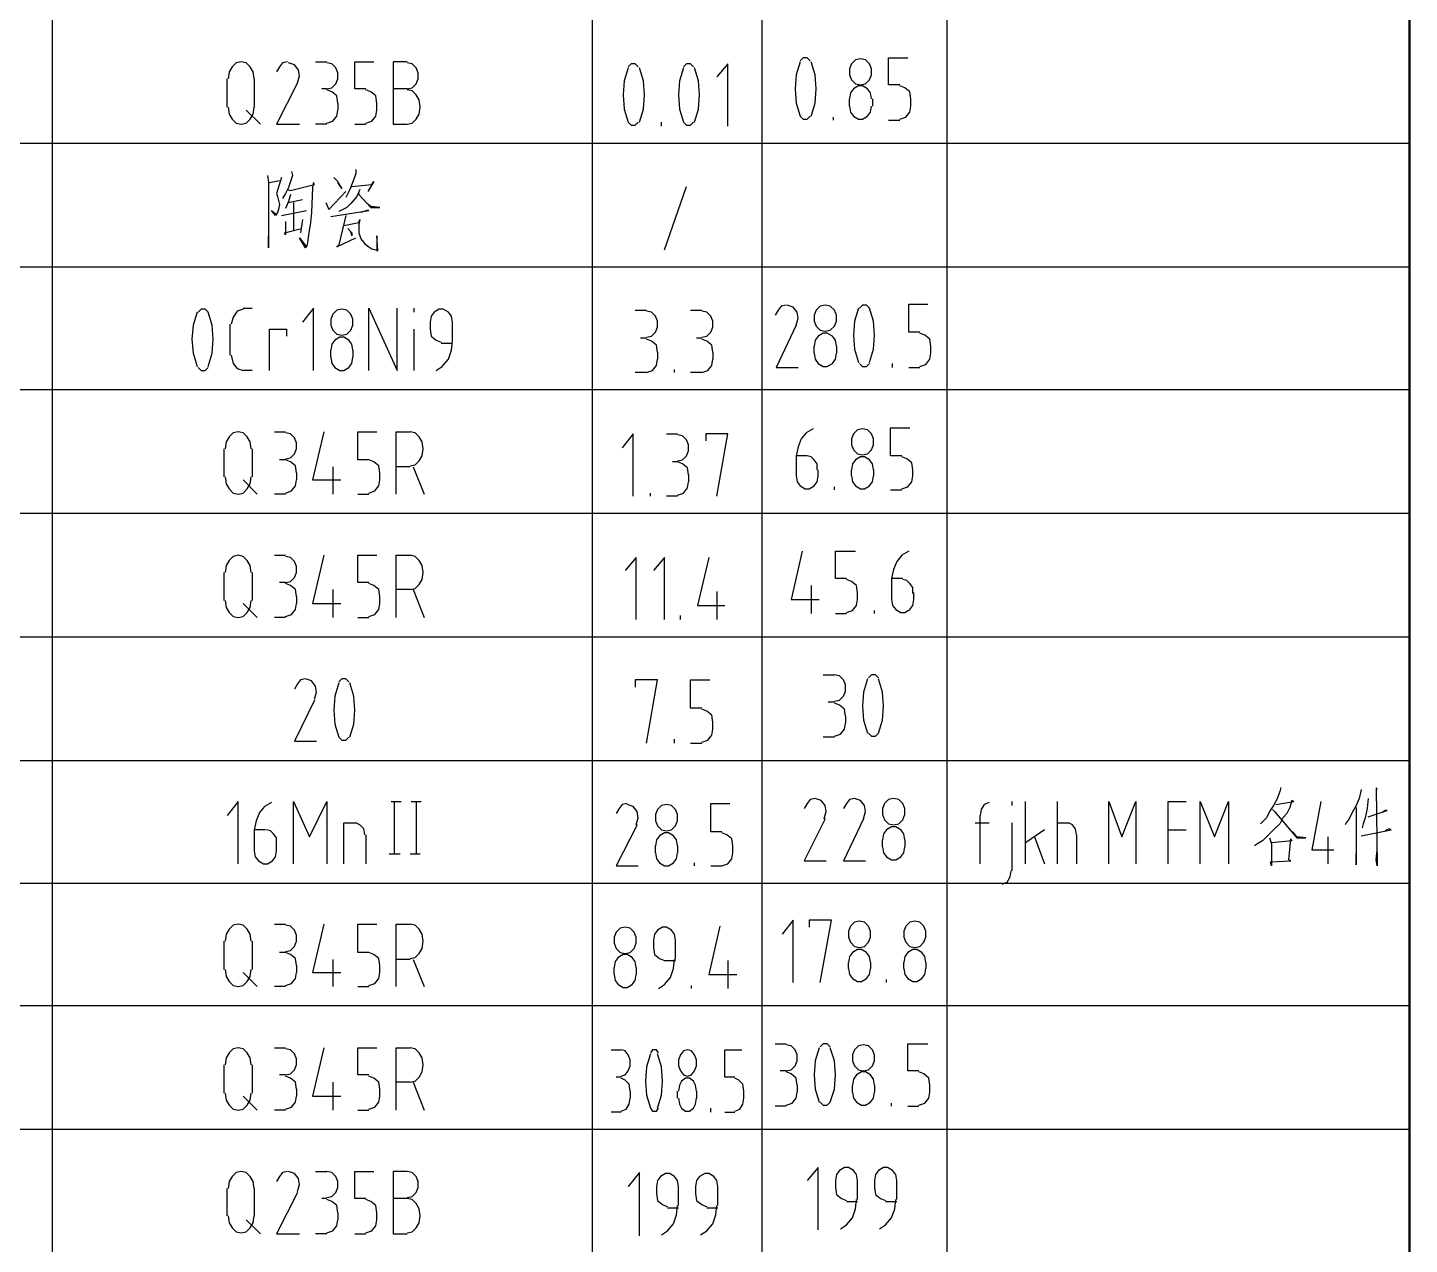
# Model space of a CAD drawing. Header units: millimetres. Extents: x -892 to 4698, y -3687 to 4524.
# Drawn here: x 3802 to 4698, y -1310 to -521 of the extents above; entities that cross this region are included whole.
import ezdxf

# ---------------------------------------------------------------- set-up
doc = ezdxf.new("R2010")
doc.units = ezdxf.units.MM
doc.layers.add('1', color=7, linetype='Continuous')

msp = doc.modelspace()

# ---------------------------------------------------------------- linework, layer by layer
at = {"layer": '1', "color": 0, "lineweight": 50}
for points in [[(-891.61, -3685.08), (-891.61, 4523.75), (4698.03, 4523.75), (4698.03, -3685.08), (-891.61, -3685.08)], [(4698.03, -515.86), (4698.03, -596.02)], [(4698.03, -596.02), (4698.03, -676.18)], [(4698.03, -676.18), (4698.03, -755.68)], [(4698.03, -755.68), (4698.03, -835.84)], [(4698.03, -835.84), (4698.03, -916)], [(4698.03, -916), (4698.03, -996.16)], [(4698.03, -996.16), (4698.03, -1075.67)], [(4698.03, -1075.67), (4698.03, -1155.18)], [(4698.03, -1155.18), (4698.03, -1235.34)], [(4698.03, -1235.34), (4698.03, -1315.49)]]:
    msp.add_lwpolyline(points, dxfattribs=at)
at = {"layer": '1', "color": 0, "lineweight": 25}
for points in [[(3818.24, -515.86), (3818.24, -596.02)], [(4168.2, -515.86), (4168.2, -596.02)], [(4278.34, -515.86), (4278.34, -596.02)], [(4398.25, -515.86), (4398.25, -596.02)], [(3949.23, -554.31), (3948.58, -549.75), (3946.62, -546.49), (3944.02, -543.88), (3940.76, -543.23), (3937.5, -543.88), (3934.89, -546.49), (3932.94, -549.75), (3932.28, -554.31)], [(3970.73, -543.23), (3967.48, -543.88), (3965.52, -546.49), (3963.57, -549.75)], [(3977.25, -556.91), (3978.56, -552.35), (3977.9, -548.44), (3975.3, -545.18), (3971.39, -543.88)], [(3988.98, -543.23), (3996.15, -543.23)], [(3996.15, -560.82), (3999.41, -560.17), (4002.02, -557.57), (4003.32, -554.31), (4003.32, -550.4), (4002.02, -547.14), (3999.41, -544.53), (3996.15, -543.88)], [(4021.57, -560.82), (4014.4, -560.82), (4014.4, -543.23), (4026.78, -543.23)], [(4048.29, -543.23), (4039.16, -543.23), (4039.16, -583.63)], [(4048.29, -560.82), (4051.55, -560.17), (4054.15, -557.57), (4055.46, -554.31), (4055.46, -550.4), (4054.15, -547.14), (4051.55, -544.53), (4048.29, -543.88)], [(4198.18, -546.49), (4196.22, -544.53), (4193.62, -544.53), (4191.66, -546.49)], [(4234.02, -546.49), (4232.07, -544.53), (4229.46, -544.53), (4227.51, -546.49)], [(4256.18, -584.94), (4256.18, -544.53), (4249.01, -553)], [(4303.1, -543.23), (4300.5, -551.7), (4299.84, -560.82), (4300.5, -569.95), (4303.1, -578.42)], [(4309.62, -542.58), (4307.66, -540.62), (4305.06, -540.62), (4303.1, -542.58)], [(4310.27, -578.42), (4312.88, -569.95), (4313.53, -560.82), (4312.88, -551.7), (4310.27, -543.23)], [(4342.2, -541.27), (4338.95, -541.92), (4336.34, -544.53), (4335.04, -547.79), (4335.04, -551.7), (4336.34, -554.96), (4338.95, -557.57), (4342.2, -558.22), (4345.46, -557.57), (4348.07, -554.96), (4349.37, -551.7), (4349.37, -547.79), (4348.07, -544.53), (4345.46, -541.92), (4342.2, -541.27)], [(4367.62, -558.22), (4360.45, -558.22), (4360.45, -540.62), (4372.83, -540.62)], [(3931.63, -572.55), (3931.63, -554.31)], [(3949.23, -554.31), (3949.23, -572.55)], [(4191.66, -547.14), (4189.06, -555.61), (4188.4, -564.73), (4189.06, -573.86), (4191.66, -582.33)], [(4198.83, -582.33), (4201.44, -573.86), (4202.09, -564.73), (4201.44, -555.61), (4198.83, -547.14)], [(4227.51, -547.14), (4224.9, -555.61), (4224.25, -564.73), (4224.9, -573.86), (4227.51, -582.33)], [(4234.67, -582.33), (4237.28, -573.86), (4237.93, -564.73), (4237.28, -555.61), (4234.67, -547.14)], [(3977.25, -556.91), (3963.57, -583.63), (3978.56, -583.63)], [(3996.15, -560.82), (3992.89, -560.82)], [(4003.32, -569.95), (4002.67, -565.39), (3999.41, -562.78), (3996.15, -561.48)], [(4028.74, -569.95), (4028.08, -565.39), (4024.83, -562.78), (4021.57, -561.48)], [(4048.29, -560.82), (4039.16, -560.82)], [(4048.29, -583.63), (4051.55, -582.98), (4054.15, -580.38), (4056.11, -577.12), (4056.76, -572.55), (4056.11, -567.99), (4054.15, -564.73), (4051.55, -562.13), (4048.29, -561.48)], [(4349.37, -567.34), (4348.72, -563.43), (4346.77, -560.82), (4343.51, -558.87), (4340.9, -558.87), (4337.64, -560.82), (4335.69, -563.43), (4335.04, -567.34)], [(4374.79, -567.34), (4374.14, -562.78), (4370.88, -560.17), (4367.62, -558.87)], [(3932.28, -572.55), (3932.94, -577.12), (3934.89, -580.38), (3937.5, -582.98), (3940.76, -583.63), (3944.02, -582.98), (3946.62, -580.38), (3948.58, -577.12), (3949.23, -572.55)], [(4003.32, -569.95), (4003.32, -574.51)], [(4028.74, -574.51), (4028.74, -569.95)], [(4335.04, -571.9), (4335.04, -567.34)], [(4335.04, -571.9), (4335.69, -575.81), (4337.64, -578.42), (4340.9, -580.38), (4343.51, -580.38), (4346.77, -578.42), (4348.72, -575.81), (4349.37, -571.9)], [(4350.03, -567.34), (4350.03, -571.9)], [(4367.62, -580.38), (4371.53, -579.07), (4374.14, -575.81), (4374.79, -571.9)], [(4374.79, -571.9), (4374.79, -567.34)], [(3944.02, -574.51), (3953.14, -583.63)], [(3996.15, -582.98), (4000.06, -581.68), (4002.67, -578.42), (4003.32, -574.51)], [(4021.57, -582.98), (4025.48, -581.68), (4028.08, -578.42), (4028.74, -574.51)], [(4303.1, -578.42), (4305.06, -580.38), (4307.66, -580.38), (4309.62, -578.42)], [(4324.61, -581.03), (4324.61, -579.07)], [(4360.45, -581.03), (4367.62, -581.03)], [(3996.15, -583.63), (3988.98, -583.63)], [(4014.4, -583.63), (4021.57, -583.63)], [(4039.16, -583.63), (4048.29, -583.63)], [(4191.66, -582.33), (4193.62, -584.29), (4196.22, -584.29), (4198.18, -582.33)], [(4213.17, -584.94), (4213.17, -582.33)], [(4227.51, -582.33), (4229.46, -584.29), (4232.07, -584.29), (4234.02, -582.33)], [(2898.03, -596.02), (4698.03, -596.02)], [(2898.03, -596.02), (4698.03, -596.02)], [(3818.24, -596.02), (3818.24, -676.18)], [(4168.2, -596.02), (4168.2, -676.18)], [(4278.34, -596.02), (4278.34, -676.18)], [(4398.25, -596.02), (4398.25, -676.18)], [(3957.7, -616.87), (3958.35, -621.43), (3958.35, -663.79), (3958.35, -660.53), (3958.35, -655.97)], [(3973.34, -614.26), (3973.99, -616.87), (3971.39, -624.69), (3969.43, -628.6), (3967.48, -631.86)], [(4015.05, -612.96), (4015.05, -615.57), (4014.4, -617.52), (4011.14, -625.99), (4008.53, -631.21)], [(3958.35, -621.43), (3959, -621.43), (3965.52, -620.13)], [(3966.82, -618.17), (3963.57, -628.6), (3964.22, -630.56), (3964.87, -633.16), (3965.52, -635.77), (3964.87, -639.03), (3964.22, -640.98), (3962.91, -642.94), (3960.31, -639.68), (3963.57, -642.29)], [(3970.73, -625.99), (3972.69, -626.65), (3988.33, -622.74), (3987.68, -621.43), (3987.03, -624.69), (3986.38, -640.98), (3985.72, -647.5), (3984.42, -655.32), (3983.77, -660.53), (3983.12, -663.14), (3982.47, -663.79), (3978.56, -657.28), (3983.12, -663.14)], [(4000.71, -618.17), (4003.32, -620.78), (4004.62, -623.39), (4005.93, -625.34), (4003.32, -621.43)], [(4017.66, -625.99), (4015.7, -630.56), (4011.79, -635.12), (4009.19, -637.73), (4005.28, -639.68), (4003.97, -640.33)], [(4012.44, -624.04), (4025.48, -622.74), (4026.78, -620.78), (4022.87, -627.3)], [(4215.12, -665.1), (4229.46, -624.04)], [(3972.69, -629.25), (3971.39, -633.81), (3969.43, -638.38)], [(3971.39, -634.47), (3980.51, -632.51)], [(3974.65, -634.47), (3974.65, -652.71)], [(3995.5, -634.47), (3997.45, -639.03), (4008.53, -627.3)], [(4017.01, -628.6), (4017.01, -629.25), (4024.83, -637.73), (4030.69, -637.73), (4024.83, -637.07), (4022.22, -635.12)], [(3966.82, -642.94), (3983.12, -639.68)], [(3998.76, -643.59), (4023.52, -639.68), (4022.22, -639.68), (4018.31, -640.98)], [(4008.53, -642.94), (4003.97, -661.84), (4002.67, -663.14), (4015.05, -657.28)], [(3969.43, -646.85), (3969.43, -655.32), (3968.78, -654.02), (3979.86, -651.41)], [(3980.51, -645.55), (3979.21, -654.02)], [(4007.23, -649.46), (4017.01, -647.5), (4017.66, -645.55), (4017.01, -648.8), (4017.01, -650.76), (4017.01, -654.02), (4018.31, -657.93), (4020.92, -661.19), (4023.52, -663.14), (4025.48, -664.44), (4028.08, -665.1), (4029.39, -665.75), (4028.74, -655.97), (4028.74, -665.1)], [(4009.84, -651.41), (4012.44, -654.02), (4012.44, -655.97), (4011.79, -653.37)], [(2898.03, -676.18), (4698.03, -676.18)], [(2898.03, -676.18), (4698.03, -676.18)], [(3818.24, -676.18), (3818.24, -755.68)], [(4168.2, -676.18), (4168.2, -755.68)], [(4278.34, -676.18), (4278.34, -755.68)], [(4398.25, -676.18), (4398.25, -755.68)], [(3912.08, -705.5), (3909.48, -713.97), (3908.82, -723.1), (3909.48, -732.22), (3912.08, -740.69)], [(3919.25, -740.69), (3921.86, -732.22), (3922.51, -723.1), (3921.86, -713.97), (3919.25, -705.5), (3917.3, -703.55), (3914.69, -703.55), (3912.73, -705.5)], [(3942.06, -703.55), (3938.15, -704.85), (3935.54, -708.76), (3934.24, -713.32)], [(3942.06, -702.9), (3947.93, -702.9)], [(3987.68, -743.3), (3987.68, -702.9), (3980.51, -712.02)], [(4005.93, -703.55), (4002.67, -704.2), (4000.06, -706.81), (3998.76, -710.06), (3998.76, -713.97), (4000.06, -717.23), (4002.67, -719.84), (4005.93, -720.49), (4009.19, -719.84), (4011.79, -717.23), (4013.1, -713.97), (4013.1, -710.06), (4011.79, -706.81), (4009.19, -704.2), (4005.93, -703.55)], [(4023.52, -743.3), (4023.52, -702.9), (4041.77, -743.3), (4041.77, -702.9)], [(4052.85, -705.5), (4052.85, -702.9)], [(4077.61, -712.02), (4076.96, -708.11), (4075.01, -705.5), (4071.75, -703.55), (4069.14, -703.55), (4065.88, -705.5), (4063.93, -708.11), (4063.28, -712.02)], [(4196.22, -704.2), (4203.39, -704.2)], [(4203.39, -721.79), (4206.65, -721.14), (4209.26, -718.54), (4210.56, -715.28), (4210.56, -711.37), (4209.26, -708.11), (4206.65, -705.5), (4203.39, -704.85)], [(4232.07, -704.2), (4239.24, -704.2)], [(4239.24, -721.79), (4242.49, -721.14), (4245.1, -718.54), (4246.4, -715.28), (4246.4, -711.37), (4245.1, -708.11), (4242.49, -705.5), (4239.24, -704.85)], [(4293.98, -700.94), (4290.72, -701.59), (4288.77, -704.2), (4286.81, -707.46)], [(4300.5, -713.97), (4301.8, -709.41), (4301.15, -705.5), (4298.54, -702.24), (4294.63, -700.94)], [(4319.4, -700.94), (4316.14, -701.59), (4313.53, -704.2), (4312.23, -707.46), (4312.23, -711.37), (4313.53, -714.63), (4316.14, -717.23), (4319.4, -717.88), (4322.65, -717.23), (4325.26, -714.63), (4326.56, -711.37), (4326.56, -707.46), (4325.26, -704.2), (4322.65, -701.59), (4319.4, -700.94)], [(4340.9, -702.9), (4338.29, -711.37), (4337.64, -720.49), (4338.29, -729.62), (4340.9, -738.09)], [(4348.07, -738.09), (4350.68, -729.62), (4351.33, -720.49), (4350.68, -711.37), (4348.07, -702.9), (4346.12, -700.94), (4343.51, -700.94), (4341.55, -702.9)], [(4380.66, -718.54), (4373.49, -718.54), (4373.49, -700.29), (4385.87, -700.29)], [(3933.59, -733.53), (3933.59, -713.32)], [(3959, -743.3), (3959, -716.58), (3970.08, -716.58), (3970.08, -721.14)], [(4052.85, -743.3), (4052.85, -716.58)], [(4063.28, -712.02), (4063.28, -716.58)], [(4063.28, -716.58), (4063.93, -721.14), (4067.19, -723.75), (4070.45, -725.05)], [(4077.61, -724.4), (4077.61, -712.02)], [(4300.5, -713.97), (4287.46, -741.35), (4301.8, -741.35)], [(4013.1, -730.27), (4012.44, -726.36), (4010.49, -723.75), (4007.23, -721.79), (4004.62, -721.79), (4001.36, -723.75), (3999.41, -726.36), (3998.76, -730.27)], [(4067.19, -743.3), (4071.1, -740.69), (4075.01, -736.13), (4076.96, -730.27), (4077.61, -724.4)], [(4203.39, -722.45), (4199.48, -722.45)], [(4210.56, -731.57), (4209.91, -727.01), (4206.65, -724.4), (4203.39, -723.1)], [(4239.24, -722.45), (4235.98, -722.45)], [(4246.4, -731.57), (4245.75, -727.01), (4242.49, -724.4), (4239.24, -723.1)], [(4326.56, -727.66), (4325.91, -723.75), (4323.96, -721.14), (4320.7, -719.19), (4318.09, -719.19), (4314.83, -721.14), (4312.88, -723.75), (4312.23, -727.66)], [(4387.82, -727.66), (4387.17, -723.1), (4383.91, -720.49), (4380.66, -719.19)], [(3934.24, -733.53), (3935.54, -738.74), (3938.15, -742), (3942.06, -743.3)], [(3998.76, -734.83), (3998.76, -730.27)], [(4013.1, -730.27), (4013.1, -734.83)], [(4070.45, -725.7), (4077.61, -725.7)], [(4210.56, -731.57), (4210.56, -736.13)], [(4246.4, -731.57), (4246.4, -736.13)], [(4312.23, -732.22), (4312.23, -727.66)], [(4312.23, -732.22), (4312.88, -736.13), (4314.83, -738.74), (4318.09, -740.69), (4320.7, -740.69), (4323.96, -738.74), (4325.91, -736.13), (4326.56, -732.22)], [(4326.56, -727.66), (4326.56, -732.22)], [(4380.66, -740.69), (4384.57, -739.39), (4387.17, -736.13), (4387.82, -732.22)], [(4387.82, -732.22), (4387.82, -727.66)], [(3912.73, -741.35), (3914.69, -743.3), (3917.3, -743.3), (3919.25, -741.35)], [(3947.93, -743.3), (3942.06, -743.3)], [(3998.76, -734.83), (3999.41, -738.74), (4001.36, -741.35), (4004.62, -743.3), (4007.23, -743.3), (4010.49, -741.35), (4012.44, -738.74), (4013.1, -734.83)], [(4203.39, -744.6), (4207.3, -743.3), (4209.91, -740.04), (4210.56, -736.13)], [(4221.64, -744.6), (4221.64, -742.65)], [(4239.24, -744.6), (4243.15, -743.3), (4245.75, -740.04), (4246.4, -736.13)], [(4341.55, -738.74), (4343.51, -740.69), (4346.12, -740.69), (4348.07, -738.74)], [(4363.06, -741.35), (4363.06, -738.74)], [(4373.49, -741.35), (4380.66, -741.35)], [(4203.39, -744.6), (4196.22, -744.6)], [(4239.24, -744.6), (4232.07, -744.6)], [(2898.03, -755.68), (4698.03, -755.68)], [(2898.03, -755.68), (4698.03, -755.68)], [(3818.24, -755.68), (3818.24, -835.84)], [(4168.2, -755.68), (4168.2, -835.84)], [(4278.34, -755.68), (4278.34, -835.84)], [(4398.25, -755.68), (4398.25, -835.84)], [(3947.27, -794.13), (3946.62, -789.57), (3944.67, -786.31), (3942.06, -783.71), (3938.8, -783.05), (3935.54, -783.71), (3932.94, -786.31), (3930.98, -789.57), (3930.33, -794.13)], [(3962.26, -783.05), (3969.43, -783.05)], [(3969.43, -800.65), (3972.69, -800), (3975.3, -797.39), (3976.6, -794.13), (3976.6, -790.22), (3975.3, -786.96), (3972.69, -784.36), (3969.43, -783.71)], [(3994.2, -783.05), (3987.03, -814.34), (4005.28, -814.34)], [(4023.52, -801.3), (4016.35, -801.3), (4016.35, -783.05), (4028.74, -783.05)], [(4041.12, -823.46), (4041.12, -783.05), (4050.24, -783.05)], [(4050.24, -805.21), (4053.5, -804.56), (4056.11, -801.95), (4058.06, -798.7), (4058.71, -794.13), (4058.06, -789.57), (4056.11, -786.31), (4053.5, -783.71), (4050.24, -783.05)], [(4194.92, -824.76), (4194.92, -784.36), (4187.75, -793.48)], [(4216.43, -784.36), (4223.6, -784.36)], [(4223.6, -801.95), (4226.85, -801.3), (4229.46, -798.7), (4230.76, -795.44), (4230.76, -791.53), (4229.46, -788.27), (4226.85, -785.66), (4223.6, -785.01)], [(4249.01, -824.76), (4256.18, -784.36), (4241.84, -784.36), (4241.84, -788.92)], [(4311.57, -781.1), (4307.01, -783.71), (4303.75, -787.62), (4301.8, -792.83), (4300.5, -798.7)], [(4343.51, -781.1), (4340.25, -781.75), (4337.64, -784.36), (4336.34, -787.62), (4336.34, -791.53), (4337.64, -794.79), (4340.25, -797.39), (4343.51, -798.04), (4346.77, -797.39), (4349.37, -794.79), (4350.68, -791.53), (4350.68, -787.62), (4349.37, -784.36), (4346.77, -781.75), (4343.51, -781.1)], [(4368.92, -798.7), (4361.76, -798.7), (4361.76, -780.45), (4374.14, -780.45)], [(3929.68, -812.38), (3929.68, -794.13)], [(3947.93, -794.13), (3947.93, -812.38)], [(3969.43, -801.3), (3965.52, -801.3)], [(3976.6, -809.77), (3975.95, -805.21), (3972.69, -802.61), (3969.43, -801.3)], [(4000.06, -805.86), (4000.06, -823.46)], [(4030.69, -809.77), (4030.04, -805.21), (4026.78, -802.61), (4023.52, -801.3)], [(4050.24, -805.86), (4041.12, -805.86)], [(4052.2, -805.86), (4059.37, -823.46)], [(4223.6, -802.61), (4220.34, -802.61)], [(4230.76, -811.08), (4230.11, -806.52), (4226.85, -803.91), (4223.6, -802.61)], [(4300.5, -798.7), (4300.5, -811.73)], [(4307.66, -798.7), (4300.5, -798.7)], [(4314.18, -807.82), (4314.18, -803.91), (4312.23, -801.3), (4310.27, -799.35), (4307.66, -798.7)], [(4350.68, -807.82), (4350.03, -803.91), (4348.07, -801.3), (4344.81, -799.35), (4342.2, -799.35), (4338.95, -801.3), (4336.99, -803.91), (4336.34, -807.82)], [(4376.09, -807.82), (4375.44, -803.26), (4372.18, -800.65), (4368.92, -799.35)], [(3930.33, -812.38), (3930.98, -816.94), (3932.94, -820.2), (3935.54, -822.81), (3938.8, -823.46), (3942.06, -822.81), (3944.67, -820.2), (3946.62, -816.94), (3947.27, -812.38)], [(3942.06, -814.34), (3951.18, -823.46)], [(3969.43, -822.81), (3973.34, -821.5), (3975.95, -818.25), (3976.6, -814.34)], [(3976.6, -809.77), (3976.6, -814.34)], [(4023.52, -822.81), (4027.43, -821.5), (4030.04, -818.25), (4030.69, -814.34)], [(4030.69, -814.34), (4030.69, -809.77)], [(4230.76, -811.08), (4230.76, -815.64)], [(4300.5, -811.73), (4301.15, -815.64), (4303.1, -818.25), (4306.36, -820.2), (4308.97, -820.2), (4312.23, -818.25), (4314.18, -815.64), (4314.83, -811.73)], [(4314.83, -811.73), (4314.83, -807.82)], [(4336.34, -811.73), (4336.34, -807.82)], [(4336.34, -811.73), (4336.99, -815.64), (4338.95, -818.25), (4342.2, -820.2), (4344.81, -820.2), (4348.07, -818.25), (4350.03, -815.64), (4350.68, -811.73)], [(4350.68, -807.82), (4350.68, -811.73)], [(4368.92, -820.2), (4372.83, -818.9), (4375.44, -815.64), (4376.09, -811.73)], [(4376.09, -811.73), (4376.09, -807.82)], [(3969.43, -823.46), (3962.26, -823.46)], [(4016.35, -823.46), (4023.52, -823.46)], [(4206, -824.76), (4206, -822.81)], [(4223.6, -824.11), (4227.51, -822.81), (4230.11, -819.55), (4230.76, -815.64)], [(4325.26, -820.85), (4325.26, -818.9)], [(4361.76, -820.85), (4368.92, -820.85)], [(4223.6, -824.76), (4216.43, -824.76)], [(2898.03, -835.84), (4698.03, -835.84)], [(2898.03, -835.84), (4698.03, -835.84)], [(3818.24, -835.84), (3818.24, -916)], [(4168.2, -835.84), (4168.2, -916)], [(4278.34, -835.84), (4278.34, -916)], [(4398.25, -835.84), (4398.25, -916)], [(3947.27, -874.29), (3946.62, -869.73), (3944.67, -866.47), (3942.06, -863.87), (3938.8, -863.21), (3935.54, -863.87), (3932.94, -866.47), (3930.98, -869.73), (3930.33, -874.29)], [(3962.26, -863.21), (3969.43, -863.21)], [(3969.43, -880.81), (3972.69, -880.16), (3975.3, -877.55), (3976.6, -874.29), (3976.6, -870.38), (3975.3, -867.12), (3972.69, -864.52), (3969.43, -863.87)], [(3994.2, -863.21), (3987.03, -894.5), (4005.28, -894.5)], [(4023.52, -880.81), (4016.35, -880.81), (4016.35, -863.21), (4028.74, -863.21)], [(4041.12, -903.62), (4041.12, -863.21), (4050.24, -863.21)], [(4050.24, -885.37), (4053.5, -884.72), (4056.11, -882.11), (4058.06, -878.85), (4058.71, -874.29), (4058.06, -869.73), (4056.11, -866.47), (4053.5, -863.87), (4050.24, -863.21)], [(4196.88, -904.92), (4196.88, -864.52), (4189.71, -872.99)], [(4215.12, -904.92), (4215.12, -864.52), (4207.95, -872.99)], [(4243.8, -864.52), (4236.63, -895.8), (4254.23, -895.8)], [(4304.41, -860.61), (4297.24, -891.89), (4315.49, -891.89)], [(4333.08, -878.2), (4325.91, -878.2), (4325.91, -860.61), (4338.95, -860.61)], [(4373.49, -860.61), (4368.92, -863.21), (4365.67, -867.12), (4363.71, -872.34), (4362.41, -878.2)], [(3929.68, -892.54), (3929.68, -874.29)], [(3947.93, -874.29), (3947.93, -892.54)], [(3969.43, -880.81), (3965.52, -880.81)], [(3976.6, -889.93), (3975.95, -885.37), (3972.69, -882.76), (3969.43, -881.46)], [(4000.06, -885.37), (4000.06, -903.62)], [(4030.69, -889.93), (4030.04, -885.37), (4026.78, -882.76), (4023.52, -881.46)], [(4050.24, -885.37), (4041.12, -885.37)], [(4052.2, -885.37), (4059.37, -903.62)], [(4249.01, -886.68), (4249.01, -904.92)], [(4310.27, -882.76), (4310.27, -901.01)], [(4340.25, -887.33), (4339.6, -882.76), (4336.34, -880.16), (4333.08, -878.85)], [(4362.41, -878.2), (4362.41, -891.89)], [(4369.58, -878.2), (4362.41, -878.2)], [(4376.09, -887.98), (4376.09, -884.07), (4374.14, -881.46), (4372.18, -879.51), (4369.58, -878.85)], [(3930.33, -892.54), (3930.98, -897.1), (3932.94, -900.36), (3935.54, -902.97), (3938.8, -903.62), (3942.06, -902.97), (3944.67, -900.36), (3946.62, -897.1), (3947.27, -892.54)], [(3942.06, -894.5), (3951.18, -903.62)], [(3969.43, -902.97), (3973.34, -901.66), (3975.95, -898.41), (3976.6, -894.5)], [(3976.6, -889.93), (3976.6, -894.5)], [(4023.52, -902.97), (4027.43, -901.66), (4030.04, -898.41), (4030.69, -894.5)], [(4030.69, -894.5), (4030.69, -889.93)], [(4333.08, -900.36), (4336.99, -899.06), (4339.6, -895.8), (4340.25, -891.89)], [(4340.25, -891.89), (4340.25, -887.33)], [(4362.41, -891.89), (4363.06, -895.8), (4365.01, -898.41), (4368.27, -900.36), (4370.88, -900.36), (4374.14, -898.41), (4376.09, -895.8), (4376.75, -891.89)], [(4376.75, -891.89), (4376.75, -887.33)], [(3969.43, -903.62), (3962.26, -903.62)], [(4016.35, -903.62), (4023.52, -903.62)], [(4225.55, -904.92), (4225.55, -902.32)], [(4325.91, -901.01), (4333.08, -901.01)], [(4351.33, -901.01), (4351.33, -899.06)], [(2898.03, -916), (4698.03, -916)], [(2898.03, -916), (4698.03, -916)], [(3818.24, -916), (3818.24, -996.16)], [(4168.2, -916), (4168.2, -996.16)], [(4278.34, -916), (4278.34, -996.16)], [(4398.25, -916), (4398.25, -996.16)], [(3988.33, -956.41), (3989.63, -951.85), (3988.98, -947.94), (3986.38, -944.68), (3982.47, -943.37), (3979.21, -944.02), (3977.25, -946.63), (3975.3, -949.89)], [(4003.97, -945.98), (4001.36, -954.45), (4000.71, -963.58), (4001.36, -972.7), (4003.97, -981.17)], [(4010.49, -945.33), (4008.53, -943.37), (4005.93, -943.37), (4003.97, -945.33)], [(4011.14, -981.17), (4013.75, -972.7), (4014.4, -963.58), (4013.75, -954.45), (4011.14, -945.98)], [(4203.39, -985.08), (4210.56, -944.02), (4196.22, -944.02), (4196.22, -948.59)], [(4239.24, -962.27), (4232.07, -962.27), (4232.07, -944.02), (4244.45, -944.02)], [(4318.09, -940.77), (4325.26, -940.77)], [(4325.26, -957.71), (4328.52, -957.06), (4331.13, -954.45), (4332.43, -951.19), (4332.43, -947.28), (4331.13, -944.02), (4328.52, -941.42), (4325.26, -940.77)], [(4346.77, -943.37), (4344.16, -951.85), (4343.51, -960.97), (4344.16, -970.09), (4346.77, -978.57)], [(4353.94, -942.72), (4351.98, -940.77), (4349.37, -940.77), (4347.42, -942.72)], [(4347.42, -978.57), (4349.37, -980.52), (4351.98, -980.52), (4353.94, -978.57), (4356.54, -970.09), (4357.19, -960.97), (4356.54, -951.85), (4353.94, -943.37)], [(3988.33, -957.06), (3975.3, -983.78), (3989.63, -983.78)], [(4325.26, -958.36), (4321.35, -958.36)], [(4246.4, -971.4), (4245.75, -966.83), (4242.49, -964.23), (4239.24, -962.92)], [(4332.43, -967.49), (4331.78, -962.92), (4328.52, -960.32), (4325.26, -959.01)], [(4239.24, -984.43), (4243.15, -983.13), (4245.75, -979.87), (4246.4, -975.96)], [(4246.4, -975.96), (4246.4, -971.4)], [(4325.26, -980.52), (4329.17, -979.22), (4331.78, -975.96), (4332.43, -972.05)], [(4332.43, -967.49), (4332.43, -972.05)], [(4003.97, -981.17), (4005.93, -983.13), (4008.53, -983.13), (4010.49, -981.17)], [(4221.64, -985.08), (4221.64, -982.48)], [(4232.07, -985.08), (4239.24, -985.08)], [(4325.26, -981.17), (4318.09, -981.17)], [(2898.03, -996.16), (4698.03, -996.16)], [(2898.03, -996.16), (4698.03, -996.16)], [(3818.24, -996.16), (3818.24, -1075.67)], [(4168.2, -996.16), (4168.2, -1075.67)], [(4278.34, -996.16), (4278.34, -1075.67)], [(4398.25, -996.16), (4398.25, -1075.67)], [(4318.74, -1033.96), (4320.05, -1029.4), (4319.4, -1025.49), (4316.79, -1022.23), (4312.88, -1020.93), (4309.62, -1021.58), (4307.66, -1024.18), (4305.71, -1027.44)], [(4344.16, -1033.96), (4345.46, -1029.4), (4344.81, -1025.49), (4342.2, -1022.23), (4338.29, -1020.93), (4335.04, -1021.58), (4333.08, -1024.18), (4331.13, -1027.44)], [(4363.71, -1020.93), (4360.45, -1021.58), (4357.85, -1024.18), (4356.54, -1027.44), (4356.54, -1031.35), (4357.85, -1034.61), (4360.45, -1037.22), (4363.71, -1037.87), (4366.97, -1037.22), (4369.58, -1034.61), (4370.88, -1031.35), (4370.88, -1027.44), (4369.58, -1024.18), (4366.97, -1021.58), (4363.71, -1020.93)], [(4614.62, -1013.76), (4613.96, -1016.36), (4612.01, -1021.58), (4610.05, -1025.49), (4607.45, -1029.4), (4605.49, -1033.31), (4601.58, -1037.22)], [(4666.75, -1015.06), (4665.45, -1020.93), (4663.49, -1025.49), (4660.89, -1030.05), (4658.93, -1033.96), (4656.98, -1036.57), (4656.33, -1037.87)], [(4671.31, -1020.93), (4670.66, -1027.44), (4669.36, -1033.31), (4668.06, -1037.22), (4667.4, -1039.83)], [(4676.53, -1013.76), (4677.18, -1015.06), (4676.53, -1014.41), (4677.18, -1064.59), (4676.53, -1060.68), (4677.18, -1054.16)], [(3938.8, -1063.29), (3938.8, -1022.88), (3931.63, -1032)], [(3960.31, -1023.53), (3955.75, -1026.14), (3952.49, -1030.05), (3950.53, -1035.26), (3949.23, -1041.13)], [(3974.65, -1063.29), (3974.65, -1022.88), (3985.07, -1045.69), (3996.15, -1022.88), (3996.15, -1063.29)], [(4037.86, -1022.88), (4044.38, -1022.88)], [(4039.82, -1022.88), (4039.82, -1056.77)], [(4050.89, -1022.88), (4057.41, -1022.88)], [(4054.15, -1022.88), (4054.15, -1056.77)], [(4191.01, -1024.18), (4187.75, -1024.84), (4185.8, -1027.44), (4183.84, -1030.7)], [(4196.88, -1037.87), (4198.18, -1033.31), (4197.53, -1029.4), (4194.92, -1026.14), (4191.01, -1024.84)], [(4216.43, -1024.84), (4213.17, -1025.49), (4210.56, -1028.09), (4209.26, -1031.35), (4209.26, -1035.26), (4210.56, -1038.52), (4213.17, -1041.13), (4216.43, -1041.78), (4219.68, -1041.13), (4222.29, -1038.52), (4223.6, -1035.26), (4223.6, -1031.35), (4222.29, -1028.09), (4219.68, -1025.49), (4216.43, -1024.84)], [(4252.27, -1042.43), (4245.1, -1042.43), (4245.1, -1024.18), (4257.48, -1024.18)], [(4425.62, -1023.53), (4422.36, -1024.84), (4420.41, -1028.09), (4419.76, -1032)], [(4440.61, -1025.49), (4440.61, -1022.88)], [(4449.08, -1063.29), (4449.08, -1022.88)], [(4469.94, -1063.29), (4469.94, -1022.88)], [(4503.18, -1063.29), (4503.18, -1022.88), (4511.65, -1045.69), (4520.77, -1022.88), (4520.77, -1063.29)], [(4541.63, -1063.29), (4541.63, -1022.88), (4553.36, -1022.88)], [(4562.48, -1063.29), (4562.48, -1022.88), (4571.6, -1045.69), (4580.73, -1022.88), (4580.73, -1063.29)], [(4611.36, -1024.84), (4623.09, -1022.88), (4621.78, -1022.23), (4620.48, -1026.79), (4618.53, -1030.7), (4615.92, -1033.31), (4613.96, -1037.22), (4610.71, -1040.48), (4606.8, -1044.39), (4602.89, -1048.3), (4599.63, -1050.25), (4597.67, -1051.56)], [(4609.4, -1028.09), (4610.71, -1029.4), (4625.04, -1046.34), (4630.91, -1046.34), (4625.04, -1045.69), (4622.44, -1042.43)], [(4640.68, -1022.88), (4634.82, -1054.16), (4649.16, -1054.16)], [(4663.49, -1026.79), (4663.49, -1052.21), (4663.49, -1058.72), (4663.49, -1063.94), (4663.49, -1061.33), (4663.49, -1056.77)], [(4671.31, -1032.66), (4683.7, -1028.75), (4682.39, -1028.75), (4680.44, -1030.05)], [(4007.23, -1063.29), (4007.23, -1036.57), (4015.05, -1036.57)], [(4020.92, -1044.39), (4020.26, -1040.48), (4017.66, -1037.87), (4015.05, -1036.57)], [(4197.53, -1037.87), (4183.84, -1064.59), (4198.18, -1064.59)], [(4319.4, -1033.96), (4305.71, -1061.33), (4320.05, -1061.33)], [(4344.16, -1033.96), (4331.13, -1061.33), (4345.46, -1061.33)], [(4416.5, -1036.57), (4425.62, -1036.57)], [(4419.76, -1063.29), (4419.76, -1032)], [(4440.61, -1067.85), (4440.61, -1036.57)], [(4469.94, -1036.57), (4477.11, -1036.57)], [(4482.32, -1044.39), (4481.67, -1040.48), (4479.71, -1037.87), (4477.11, -1036.57)], [(3949.23, -1041.13), (3949.23, -1054.81)], [(3956.4, -1041.13), (3949.23, -1041.13)], [(3963.57, -1050.25), (3963.57, -1046.34), (3961.61, -1043.74), (3959.66, -1041.78), (3957.05, -1041.13)], [(4021.57, -1044.39), (4021.57, -1063.29)], [(4223.6, -1051.56), (4222.94, -1047.65), (4220.99, -1045.04), (4217.73, -1043.08), (4215.12, -1043.08), (4211.86, -1045.04), (4209.91, -1047.65), (4209.26, -1051.56)], [(4259.44, -1051.56), (4258.79, -1046.99), (4255.53, -1044.39), (4252.27, -1043.08)], [(4370.88, -1047.65), (4370.23, -1043.74), (4368.27, -1041.13), (4365.01, -1039.17), (4362.41, -1039.17), (4359.15, -1041.13), (4357.19, -1043.74), (4356.54, -1047.65)], [(4356.54, -1052.21), (4356.54, -1047.65)], [(4370.88, -1047.65), (4370.88, -1052.21)], [(4461.47, -1041.13), (4449.08, -1049.6)], [(4454.95, -1045.69), (4461.47, -1063.29)], [(4482.32, -1044.39), (4482.32, -1063.29)], [(4541.63, -1041.13), (4553.36, -1041.13)], [(4607.45, -1046.34), (4608.75, -1050.25), (4608.75, -1064.59), (4608.1, -1061.98), (4621.13, -1061.33), (4619.83, -1060.68), (4621.13, -1046.99), (4621.78, -1048.3), (4608.75, -1049.6)], [(4645.25, -1045.69), (4645.25, -1063.29)], [(4666.75, -1045.04), (4686.3, -1041.13), (4685, -1040.48), (4682.39, -1041.78)], [(3949.23, -1054.81), (3949.88, -1058.72), (3951.84, -1061.33), (3955.09, -1063.29), (3957.7, -1063.29), (3960.96, -1061.33), (3962.91, -1058.72), (3963.57, -1054.81)], [(3963.57, -1054.81), (3963.57, -1050.25)], [(4036.56, -1056.77), (4043.73, -1056.77)], [(4050.24, -1056.77), (4056.76, -1056.77)], [(4209.26, -1056.12), (4209.26, -1051.56)], [(4209.26, -1056.12), (4209.91, -1060.03), (4211.86, -1062.63), (4215.12, -1064.59), (4217.73, -1064.59), (4220.99, -1062.63), (4222.94, -1060.03), (4223.6, -1056.12)], [(4223.6, -1051.56), (4223.6, -1056.12)], [(4252.27, -1064.59), (4256.18, -1063.29), (4258.79, -1060.03), (4259.44, -1056.12)], [(4259.44, -1056.12), (4259.44, -1051.56)], [(4356.54, -1052.21), (4357.19, -1056.12), (4359.15, -1058.72), (4362.41, -1060.68), (4365.01, -1060.68), (4368.27, -1058.72), (4370.23, -1056.12), (4370.88, -1052.21)], [(4234.67, -1064.59), (4234.67, -1062.63)], [(4245.1, -1064.59), (4252.27, -1064.59)], [(4434.09, -1076.32), (4437.35, -1075.02), (4439.31, -1071.76), (4439.96, -1067.85)], [(2898.03, -1075.67), (4698.03, -1075.67)], [(2898.03, -1075.67), (4698.03, -1075.67)], [(3818.24, -1075.67), (3818.24, -1155.18)], [(4168.2, -1075.67), (4168.2, -1155.18)], [(4278.34, -1075.67), (4278.34, -1155.18)], [(4398.25, -1075.67), (4398.25, -1155.18)], [(4298.54, -1140.19), (4298.54, -1099.78), (4291.37, -1108.91)], [(4316.14, -1140.19), (4323.31, -1099.78), (4308.97, -1099.78), (4308.97, -1104.34)], [(4341.55, -1100.43), (4338.29, -1101.08), (4335.69, -1103.69), (4334.38, -1106.95), (4334.38, -1110.86), (4335.69, -1114.12), (4338.29, -1116.73), (4341.55, -1117.38), (4344.81, -1116.73), (4347.42, -1114.12), (4348.72, -1110.86), (4348.72, -1106.95), (4347.42, -1103.69), (4344.81, -1101.08), (4341.55, -1100.43)], [(4377.4, -1100.43), (4374.14, -1101.08), (4371.53, -1103.69), (4370.23, -1106.95), (4370.23, -1110.86), (4371.53, -1114.12), (4374.14, -1116.73), (4377.4, -1117.38), (4380.66, -1116.73), (4383.26, -1114.12), (4384.57, -1110.86), (4384.57, -1106.95), (4383.26, -1103.69), (4380.66, -1101.08), (4377.4, -1100.43)], [(3947.27, -1113.47), (3946.62, -1108.91), (3944.67, -1105.65), (3942.06, -1103.04), (3938.8, -1102.39), (3935.54, -1103.04), (3932.94, -1105.65), (3930.98, -1108.91), (3930.33, -1113.47)], [(3962.26, -1102.39), (3969.43, -1102.39)], [(3969.43, -1119.98), (3972.69, -1119.33), (3975.3, -1116.73), (3976.6, -1113.47), (3976.6, -1109.56), (3975.3, -1106.3), (3972.69, -1103.69), (3969.43, -1103.04)], [(3994.2, -1102.39), (3987.03, -1133.67), (4005.28, -1133.67)], [(4023.52, -1120.64), (4016.35, -1120.64), (4016.35, -1102.39), (4028.74, -1102.39)], [(4041.12, -1142.79), (4041.12, -1102.39), (4050.24, -1102.39)], [(4050.24, -1124.55), (4053.5, -1123.89), (4056.11, -1121.29), (4058.06, -1118.03), (4058.71, -1113.47), (4058.06, -1108.91), (4056.11, -1105.65), (4053.5, -1103.04), (4050.24, -1102.39)], [(4189.71, -1104.34), (4186.45, -1105), (4183.84, -1107.6), (4182.54, -1110.86), (4182.54, -1114.77), (4183.84, -1118.03), (4186.45, -1120.64), (4189.71, -1121.29), (4192.97, -1120.64), (4195.57, -1118.03), (4196.88, -1114.77), (4196.88, -1110.86), (4195.57, -1107.6), (4192.97, -1105), (4189.71, -1104.34)], [(4222.29, -1112.82), (4221.64, -1108.91), (4219.68, -1106.3), (4216.43, -1104.34), (4213.82, -1104.34), (4210.56, -1106.3), (4208.61, -1108.91), (4207.95, -1112.82)], [(4250.97, -1103.69), (4243.8, -1134.97), (4262.05, -1134.97)], [(3929.68, -1131.71), (3929.68, -1113.47)], [(3947.93, -1113.47), (3947.93, -1131.71)], [(4207.95, -1112.82), (4207.95, -1117.38)], [(4207.95, -1117.38), (4208.61, -1121.94), (4211.86, -1124.55), (4215.12, -1125.85)], [(4222.29, -1125.2), (4222.29, -1112.82)], [(4348.72, -1127.15), (4348.07, -1123.24), (4346.12, -1120.64), (4342.86, -1118.68), (4340.25, -1118.68), (4336.99, -1120.64), (4335.04, -1123.24), (4334.38, -1127.15)], [(4384.57, -1127.15), (4383.91, -1123.24), (4381.96, -1120.64), (4378.7, -1118.68), (4376.09, -1118.68), (4372.83, -1120.64), (4370.88, -1123.24), (4370.23, -1127.15)], [(3969.43, -1120.64), (3965.52, -1120.64)], [(3976.6, -1129.11), (3975.95, -1124.55), (3972.69, -1121.94), (3969.43, -1120.64)], [(4000.06, -1125.2), (4000.06, -1142.79)], [(4030.69, -1129.11), (4030.04, -1124.55), (4026.78, -1121.94), (4023.52, -1120.64)], [(4050.24, -1125.2), (4041.12, -1125.2)], [(4052.2, -1125.2), (4059.37, -1142.79)], [(4196.88, -1130.41), (4196.22, -1126.5), (4194.27, -1123.89), (4191.01, -1121.94), (4188.4, -1121.94), (4185.14, -1123.89), (4183.19, -1126.5), (4182.54, -1130.41)], [(4211.21, -1144.1), (4215.12, -1141.49), (4219.03, -1136.93), (4220.99, -1131.06), (4221.64, -1125.2)], [(4215.12, -1125.85), (4222.29, -1125.85)], [(4256.18, -1125.85), (4256.18, -1144.1)], [(4334.38, -1131.06), (4334.38, -1127.15)], [(4348.72, -1127.15), (4348.72, -1131.06)], [(4370.23, -1131.06), (4370.23, -1127.15)], [(4384.57, -1127.15), (4384.57, -1131.06)], [(3930.33, -1131.71), (3930.98, -1136.28), (3932.94, -1139.54), (3935.54, -1142.14), (3938.8, -1142.79), (3942.06, -1142.14), (3944.67, -1139.54), (3946.62, -1136.28), (3947.27, -1131.71)], [(3942.06, -1133.67), (3951.18, -1142.79)], [(3969.43, -1142.14), (3973.34, -1140.84), (3975.95, -1137.58), (3976.6, -1133.67)], [(3976.6, -1129.11), (3976.6, -1133.67)], [(4023.52, -1142.14), (4027.43, -1140.84), (4030.04, -1137.58), (4030.69, -1133.67)], [(4030.69, -1133.67), (4030.69, -1129.11)], [(4182.54, -1134.97), (4182.54, -1130.41)], [(4182.54, -1134.97), (4183.19, -1138.88), (4185.14, -1141.49), (4188.4, -1143.45), (4191.01, -1143.45), (4194.27, -1141.49), (4196.22, -1138.88), (4196.88, -1134.97)], [(4196.88, -1130.41), (4196.88, -1134.97)], [(4334.38, -1131.06), (4335.04, -1134.97), (4336.99, -1137.58), (4340.25, -1139.54), (4342.86, -1139.54), (4346.12, -1137.58), (4348.07, -1134.97), (4348.72, -1131.06)], [(4370.23, -1131.06), (4370.88, -1134.97), (4372.83, -1137.58), (4376.09, -1139.54), (4378.7, -1139.54), (4381.96, -1137.58), (4383.91, -1134.97), (4384.57, -1131.06)], [(3969.43, -1142.79), (3962.26, -1142.79)], [(4016.35, -1142.79), (4023.52, -1142.79)], [(4232.72, -1144.1), (4232.72, -1142.14)], [(4359.15, -1140.19), (4359.15, -1138.23)], [(2898.03, -1155.18), (4698.03, -1155.18)], [(2898.03, -1155.18), (4698.03, -1155.18)], [(3818.24, -1155.18), (3818.24, -1235.34)], [(4168.2, -1155.18), (4168.2, -1235.34)], [(4278.34, -1155.18), (4278.34, -1235.34)], [(4398.25, -1155.18), (4398.25, -1235.34)], [(4286.81, -1179.94), (4293.98, -1179.94)], [(4293.98, -1197.54), (4297.24, -1196.89), (4299.84, -1194.28), (4301.15, -1191.02), (4301.15, -1187.11), (4299.84, -1183.85), (4297.24, -1181.24), (4293.98, -1180.59)], [(4322.65, -1181.9), (4320.7, -1179.94), (4318.09, -1179.94), (4316.14, -1181.9)], [(4344.16, -1180.59), (4340.9, -1181.24), (4338.29, -1183.85), (4336.99, -1187.11), (4336.99, -1191.02), (4338.29, -1194.28), (4340.9, -1196.89), (4344.16, -1197.54), (4347.42, -1196.89), (4350.03, -1194.28), (4351.33, -1191.02), (4351.33, -1187.11), (4350.03, -1183.85), (4347.42, -1181.24), (4344.16, -1180.59)], [(4380, -1197.54), (4372.83, -1197.54), (4372.83, -1179.94), (4385.87, -1179.94)], [(3947.27, -1193.63), (3946.62, -1189.06), (3944.67, -1185.81), (3942.06, -1183.2), (3938.8, -1182.55), (3935.54, -1183.2), (3932.94, -1185.81), (3930.98, -1189.06), (3930.33, -1193.63)], [(3962.26, -1182.55), (3969.43, -1182.55)], [(3969.43, -1200.14), (3972.69, -1199.49), (3975.3, -1196.89), (3976.6, -1193.63), (3976.6, -1189.72), (3975.3, -1186.46), (3972.69, -1183.85), (3969.43, -1183.2)], [(3994.2, -1182.55), (3987.03, -1213.83), (4005.28, -1213.83)], [(4023.52, -1200.14), (4016.35, -1200.14), (4016.35, -1182.55), (4028.74, -1182.55)], [(4041.12, -1222.95), (4041.12, -1182.55), (4050.24, -1182.55)], [(4050.24, -1204.71), (4053.5, -1204.05), (4056.11, -1201.45), (4058.06, -1198.19), (4058.71, -1193.63), (4058.06, -1189.06), (4056.11, -1185.81), (4053.5, -1183.2), (4050.24, -1182.55)], [(4180.58, -1183.85), (4187.1, -1183.85)], [(4187.1, -1200.8), (4189.71, -1200.14), (4191.66, -1197.54), (4192.97, -1194.28), (4192.97, -1190.37), (4191.66, -1187.11), (4189.71, -1184.5), (4187.1, -1183.85)], [(4206, -1186.46), (4203.39, -1194.93), (4202.74, -1204.05), (4203.39, -1213.18), (4206, -1221.65)], [(4211.21, -1185.81), (4209.91, -1183.85), (4207.3, -1183.85), (4206, -1185.81)], [(4210.56, -1221.65), (4213.17, -1213.18), (4213.82, -1204.05), (4213.17, -1194.93), (4210.56, -1186.46)], [(4230.11, -1183.85), (4227.51, -1184.5), (4225.55, -1187.11), (4224.25, -1190.37), (4224.25, -1194.28), (4225.55, -1197.54), (4227.51, -1200.14), (4230.11, -1200.8), (4232.72, -1200.14), (4234.67, -1197.54), (4235.98, -1194.28), (4235.98, -1190.37), (4234.67, -1187.11), (4232.72, -1184.5), (4230.11, -1183.85)], [(4260.74, -1201.45), (4254.23, -1201.45), (4254.23, -1183.85), (4265.3, -1183.85)], [(4315.49, -1182.55), (4312.88, -1191.02), (4312.23, -1200.14), (4312.88, -1209.27), (4315.49, -1217.74)], [(4316.14, -1217.74), (4318.09, -1219.69), (4320.7, -1219.69), (4322.65, -1217.74), (4325.26, -1209.27), (4325.91, -1200.14), (4325.26, -1191.02), (4322.65, -1182.55)], [(3929.68, -1211.87), (3929.68, -1193.63)], [(3947.93, -1193.63), (3947.93, -1211.87)], [(3969.43, -1200.14), (3965.52, -1200.14)], [(4293.98, -1197.54), (4290.07, -1197.54)], [(4301.15, -1206.66), (4300.5, -1202.1), (4297.24, -1199.49), (4293.98, -1198.19)], [(4351.33, -1206.66), (4350.68, -1202.75), (4348.72, -1200.14), (4345.46, -1198.19), (4342.86, -1198.19), (4339.6, -1200.14), (4337.64, -1202.75), (4336.99, -1206.66)], [(4387.17, -1206.66), (4386.52, -1202.1), (4383.26, -1199.49), (4380, -1198.19)], [(3976.6, -1209.27), (3975.95, -1204.71), (3972.69, -1202.1), (3969.43, -1200.8)], [(3976.6, -1209.27), (3976.6, -1213.83)], [(4000.06, -1204.71), (4000.06, -1222.95)], [(4030.69, -1209.27), (4030.04, -1204.71), (4026.78, -1202.1), (4023.52, -1200.8)], [(4030.69, -1213.83), (4030.69, -1209.27)], [(4050.24, -1204.71), (4041.12, -1204.71)], [(4052.2, -1204.71), (4059.37, -1222.95)], [(4187.1, -1201.45), (4183.84, -1201.45)], [(4192.97, -1210.57), (4192.31, -1206.01), (4189.71, -1203.4), (4187.1, -1202.1)], [(4235.98, -1210.57), (4235.33, -1206.66), (4234.02, -1204.05), (4231.42, -1202.1), (4228.81, -1202.1), (4226.2, -1204.05), (4224.9, -1206.66), (4224.25, -1210.57)], [(4266.61, -1210.57), (4265.96, -1206.01), (4263.35, -1203.4), (4260.74, -1202.1)], [(4301.15, -1206.66), (4301.15, -1211.22)], [(4336.99, -1211.22), (4336.99, -1206.66)], [(4351.33, -1206.66), (4351.33, -1211.22)], [(4387.17, -1211.22), (4387.17, -1206.66)], [(3930.33, -1211.87), (3930.98, -1216.44), (3932.94, -1219.69), (3935.54, -1222.3), (3938.8, -1222.95), (3942.06, -1222.3), (3944.67, -1219.69), (3946.62, -1216.44), (3947.27, -1211.87)], [(3942.06, -1213.83), (3951.18, -1222.95)], [(3969.43, -1222.3), (3973.34, -1221), (3975.95, -1217.74), (3976.6, -1213.83)], [(4023.52, -1222.3), (4027.43, -1221), (4030.04, -1217.74), (4030.69, -1213.83)], [(4187.1, -1223.6), (4190.36, -1222.3), (4192.31, -1219.04), (4192.97, -1215.13)], [(4192.97, -1210.57), (4192.97, -1215.13)], [(4223.6, -1215.13), (4223.6, -1210.57)], [(4224.25, -1215.13), (4224.9, -1219.04), (4226.2, -1221.65), (4228.81, -1223.6), (4231.42, -1223.6), (4234.02, -1221.65), (4235.33, -1219.04), (4235.98, -1215.13)], [(4235.98, -1210.57), (4235.98, -1215.13)], [(4260.74, -1223.6), (4264, -1222.3), (4265.96, -1219.04), (4266.61, -1215.13)], [(4266.61, -1215.13), (4266.61, -1210.57)], [(4293.98, -1219.69), (4297.89, -1218.39), (4300.5, -1215.13), (4301.15, -1211.22)], [(4336.99, -1211.22), (4337.64, -1215.13), (4339.6, -1217.74), (4342.86, -1219.69), (4345.46, -1219.69), (4348.72, -1217.74), (4350.68, -1215.13), (4351.33, -1211.22)], [(4380, -1219.69), (4383.91, -1218.39), (4386.52, -1215.13), (4387.17, -1211.22)], [(3969.43, -1222.95), (3962.26, -1222.95)], [(4016.35, -1222.95), (4023.52, -1222.95)], [(4187.1, -1224.26), (4180.58, -1224.26)], [(4206, -1221.65), (4207.3, -1223.6), (4209.91, -1223.6), (4211.21, -1221.65)], [(4245.1, -1224.26), (4245.1, -1221.65)], [(4254.23, -1224.26), (4260.74, -1224.26)], [(4293.98, -1220.35), (4286.81, -1220.35)], [(4362.41, -1220.35), (4362.41, -1218.39)], [(4372.83, -1220.35), (4380, -1220.35)], [(2898.03, -1235.34), (4698.03, -1235.34)], [(2898.03, -1235.34), (4698.03, -1235.34)], [(3818.24, -1235.34), (3818.24, -1315.49)], [(4168.2, -1235.34), (4168.2, -1315.49)], [(4278.34, -1235.34), (4278.34, -1315.49)], [(4398.25, -1235.34), (4398.25, -1315.49)], [(3949.23, -1273.79), (3948.58, -1269.22), (3946.62, -1265.97), (3944.02, -1263.36), (3940.76, -1262.71), (3937.5, -1263.36), (3934.89, -1265.97), (3932.94, -1269.22), (3932.28, -1273.79)], [(3970.73, -1262.71), (3967.48, -1263.36), (3965.52, -1265.97), (3963.57, -1269.22)], [(3977.25, -1275.74), (3978.56, -1271.18), (3977.9, -1267.27), (3975.3, -1264.01), (3971.39, -1262.71)], [(3988.98, -1262.71), (3996.15, -1262.71)], [(3996.15, -1279.65), (3999.41, -1279), (4002.02, -1276.39), (4003.32, -1273.13), (4003.32, -1269.22), (4002.02, -1265.97), (3999.41, -1263.36), (3996.15, -1262.71)], [(4021.57, -1280.3), (4014.4, -1280.3), (4014.4, -1262.71), (4026.78, -1262.71)], [(4048.29, -1262.71), (4039.16, -1262.71), (4039.16, -1303.11)], [(4048.29, -1279.65), (4051.55, -1279), (4054.15, -1276.39), (4055.46, -1273.13), (4055.46, -1269.22), (4054.15, -1265.97), (4051.55, -1263.36), (4048.29, -1262.71)], [(4314.83, -1300.51), (4314.83, -1260.1), (4307.66, -1268.57)], [(4340.25, -1268.57), (4339.6, -1264.66), (4337.64, -1262.06), (4334.38, -1260.1), (4331.78, -1260.1), (4328.52, -1262.06), (4326.56, -1264.66), (4325.91, -1268.57)], [(4365.67, -1268.57), (4365.01, -1264.66), (4363.06, -1262.06), (4359.8, -1260.1), (4357.19, -1260.1), (4353.94, -1262.06), (4351.98, -1264.66), (4351.33, -1268.57)], [(4198.83, -1304.42), (4198.83, -1263.36), (4191.66, -1272.48)], [(4224.25, -1272.48), (4223.6, -1268.57), (4221.64, -1265.97), (4218.38, -1264.01), (4215.77, -1264.01), (4212.52, -1265.97), (4210.56, -1268.57), (4209.91, -1272.48)], [(4249.66, -1272.48), (4249.01, -1268.57), (4247.06, -1265.97), (4243.8, -1264.01), (4241.19, -1264.01), (4237.93, -1265.97), (4235.98, -1268.57), (4235.33, -1272.48)], [(4325.91, -1268.57), (4325.91, -1273.13)], [(4340.25, -1280.95), (4340.25, -1268.57)], [(4351.33, -1268.57), (4351.33, -1273.13)], [(4365.67, -1280.95), (4365.67, -1268.57)], [(3931.63, -1291.38), (3931.63, -1273.79)], [(3949.23, -1273.79), (3949.23, -1291.38)], [(3977.25, -1276.39), (3963.57, -1303.11), (3978.56, -1303.11)], [(3996.15, -1280.3), (3992.89, -1280.3)], [(4048.29, -1280.3), (4039.16, -1280.3)], [(4048.29, -1302.46), (4051.55, -1301.81), (4054.15, -1299.2), (4056.11, -1295.94), (4056.76, -1291.38), (4056.11, -1286.82), (4054.15, -1283.56), (4051.55, -1280.95), (4048.29, -1280.3)], [(4209.91, -1272.48), (4209.91, -1277.04)], [(4209.91, -1277.04), (4210.56, -1281.61), (4213.82, -1284.21), (4217.08, -1285.52)], [(4224.25, -1284.86), (4224.25, -1272.48)], [(4235.33, -1272.48), (4235.33, -1277.04)], [(4235.33, -1277.04), (4235.98, -1281.61), (4239.24, -1284.21), (4242.49, -1285.52)], [(4249.66, -1284.86), (4249.66, -1272.48)], [(4325.91, -1273.13), (4326.56, -1277.7), (4329.82, -1280.3), (4333.08, -1281.61)], [(4351.33, -1273.13), (4351.98, -1277.7), (4355.24, -1280.3), (4358.5, -1281.61)], [(4003.32, -1289.43), (4002.67, -1284.86), (3999.41, -1282.26), (3996.15, -1280.95)], [(4003.32, -1289.43), (4003.32, -1293.99)], [(4028.74, -1289.43), (4028.08, -1284.86), (4024.83, -1282.26), (4021.57, -1280.95)], [(4028.74, -1293.99), (4028.74, -1289.43)], [(4213.17, -1303.76), (4217.08, -1301.16), (4220.99, -1296.6), (4222.94, -1290.73), (4223.6, -1284.86)], [(4217.08, -1286.17), (4224.25, -1286.17)], [(4238.58, -1303.76), (4242.49, -1301.16), (4246.4, -1296.6), (4248.36, -1290.73), (4249.01, -1284.86)], [(4242.49, -1286.17), (4249.66, -1286.17)], [(4329.17, -1299.85), (4333.08, -1297.25), (4336.99, -1292.69), (4338.95, -1286.82), (4339.6, -1280.95)], [(4333.08, -1282.26), (4340.25, -1282.26)], [(4354.59, -1299.85), (4358.5, -1297.25), (4362.41, -1292.69), (4364.36, -1286.82), (4365.01, -1280.95)], [(4358.5, -1282.26), (4365.67, -1282.26)], [(3932.28, -1291.38), (3932.94, -1295.94), (3934.89, -1299.2), (3937.5, -1301.81), (3940.76, -1302.46), (3944.02, -1301.81), (3946.62, -1299.2), (3948.58, -1295.94), (3949.23, -1291.38)], [(3944.02, -1293.99), (3953.14, -1303.11)], [(3996.15, -1302.46), (4000.06, -1301.16), (4002.67, -1297.9), (4003.32, -1293.99)], [(4021.57, -1302.46), (4025.48, -1301.16), (4028.08, -1297.9), (4028.74, -1293.99)], [(3996.15, -1303.11), (3988.98, -1303.11)], [(4014.4, -1303.11), (4021.57, -1303.11)], [(4039.16, -1303.11), (4048.29, -1303.11)]]:
    msp.add_lwpolyline(points, dxfattribs=at)

doc.saveas('drawing.dxf')
